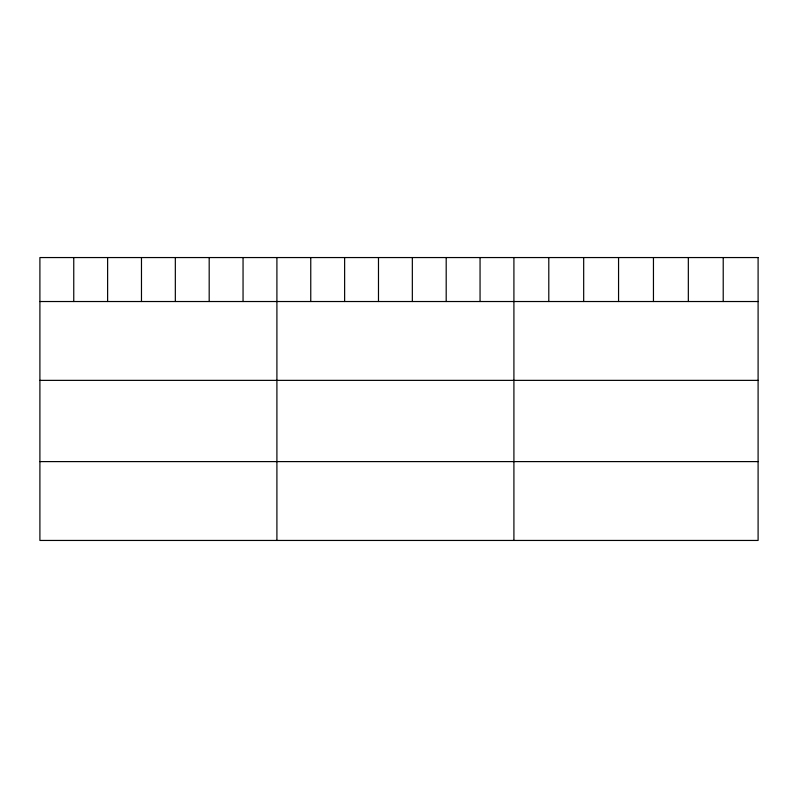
<?xml version="1.0" encoding="UTF-8"?>
<svg xmlns="http://www.w3.org/2000/svg" width="798" height="798" viewBox="0 0 798 798"><rect width="100%" height="100%" fill="white"/><g stroke="black" fill="none" stroke-linecap="round" stroke-linejoin="round"><path stroke-width="1.2" d="M39.9 301.524L758.1 301.524M39.9 380.367L758.1 380.367M39.9 461.603L758.1 461.603M723.217 257.555L723.217 301.524M688.335 257.555L688.335 301.524M653.452 257.555L653.452 301.524M618.56 257.555L618.56 301.524M583.677 257.555L583.677 301.524M548.795 257.555L548.795 301.524M513.912 257.555L513.912 540.446M480.057 257.555L480.057 301.524M446.192 257.555L446.192 301.524M412.337 257.555L412.337 301.524M378.481 257.555L378.481 301.524M344.626 257.555L344.626 301.524M310.761 257.555L310.761 301.524M276.906 257.555L276.906 540.446M243.051 257.555L243.051 301.524M209.186 257.555L209.186 301.524M175.331 257.555L175.331 301.524M141.475 257.555L141.475 301.524M107.62 257.555L107.62 301.524M73.755 257.555L73.755 301.524M758.1 257.555L39.9 257.555L39.9 540.446L758.1 540.446L758.1 257.555"/></g></svg>
